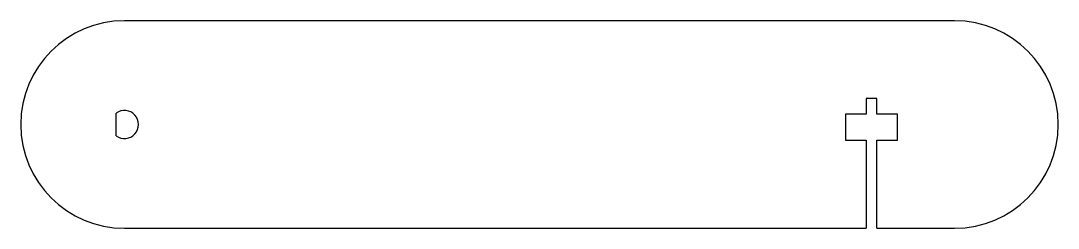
# Model space of a CAD drawing. Header units: millimetres. Extents: x -100 to 100, y -20 to 20.
import ezdxf

# ---------------------------------------------------------------- set-up
doc = ezdxf.new("R2010")
doc.units = ezdxf.units.MM

msp = doc.modelspace()

# ---------------------------------------------------------------- linework, layer by layer
at = {"color": 7, "linetype": 'Continuous', "lineweight": 25}
for p, q in [((80, 20), (-80, 20)), ((63, 5), (63, 2)), ((65, 5), (63, 5)), ((65, 2), (65, 5)), ((-81.6, -2.17), (-81.6, 2.17)), ((59, 2), (59, -3)), ((63, 2), (59, 2)), ((69, 2), (65, 2)), ((69, -3), (69, 2)), ((59, -3), (63, -3)), ((63, -3), (63, -20)), ((65, -20), (65, -3)), ((65, -3), (69, -3)), ((-80, -20), (63, -20)), ((65, -20), (80, -20))]:
    msp.add_line(p, q, dxfattribs=at)
for centre, radius, start, end in [((-80, 0), 20, 90, 270), ((80, 0), 20, 270, 90), ((-80, 0), 2.7, 233.6588, 126.3412)]:
    msp.add_arc(centre, radius, start, end, dxfattribs=at)

doc.saveas('drawing.dxf')
